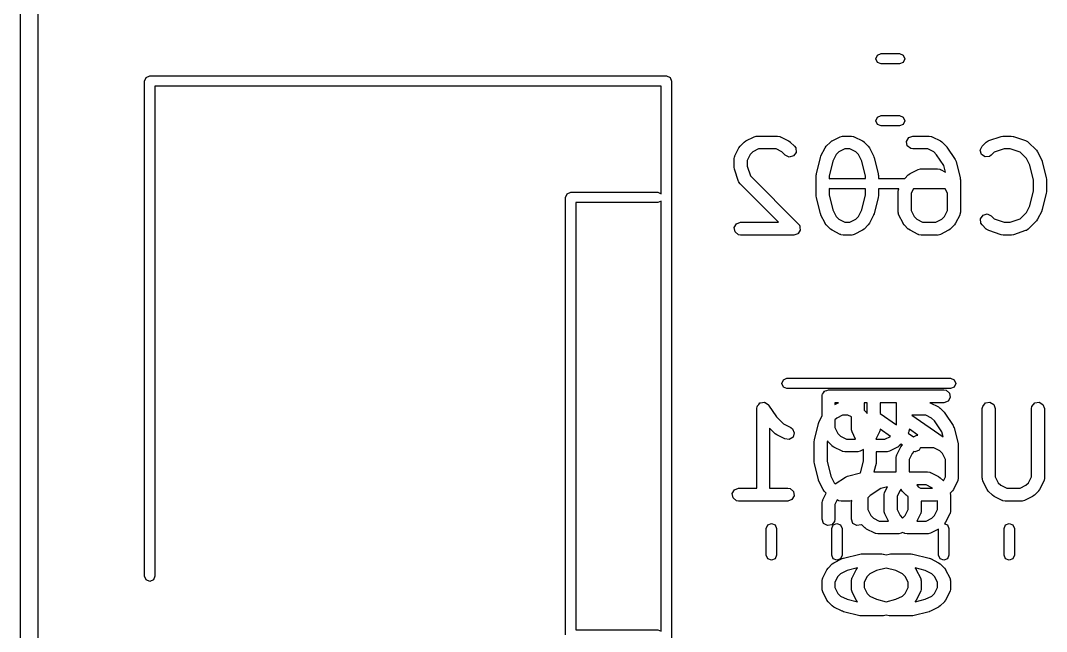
# Model space of a CAD drawing. Extents: x 54 to 297, y -260 to -31.
# Drawn here: x 72.9 to 84.81, y -164.04 to -156.95 of the extents above; entities that cross this region are included whole.
import ezdxf

# ---------------------------------------------------------------- set-up
doc = ezdxf.new("R2010")
doc.units = 0
doc.layers.add('BLACK', color=7, linetype='CONTINUOUS')

msp = doc.modelspace()

# ---------------------------------------------------------------- linework, layer by layer
at = {"layer": 'BLACK', "linetype": 'CONTINUOUS'}
for p, q in [((72.9, -250), (72.9, -43)), ((73.1, -43), (73.1, -250)), ((82.8322, -157.39), (82.8497, -157.348)), ((82.8497, -157.348), (82.8922, -157.33)), ((82.8922, -157.33), (83.1078, -157.33)), ((83.1078, -157.33), (83.1503, -157.348)), ((83.1503, -157.348), (83.1678, -157.39)), ((82.8497, -157.432), (82.8322, -157.39)), ((82.8922, -157.45), (82.8497, -157.432)), ((83.1078, -157.45), (82.8922, -157.45)), ((83.1503, -157.432), (83.1078, -157.45)), ((83.1678, -157.39), (83.1503, -157.432)), ((74.34, -157.65), (74.3576, -157.608)), ((74.3576, -157.608), (74.4, -157.59)), ((74.4, -157.59), (80.4, -157.59)), ((80.4, -157.59), (80.4424, -157.608)), ((80.4424, -157.608), (80.46, -157.65)), ((74.34, -163.4), (74.34, -157.65)), ((80.34, -157.71), (74.46, -157.71)), ((74.46, -157.71), (74.46, -163.4)), ((80.34, -158.957), (80.34, -157.71)), ((80.46, -157.65), (80.46, -167.95)), ((82.8322, -158.11), (82.8497, -158.068)), ((82.8497, -158.068), (82.8922, -158.05)), ((82.8922, -158.05), (83.1078, -158.05)), ((83.1078, -158.05), (83.1503, -158.068)), ((83.1503, -158.068), (83.1678, -158.11)), ((82.8497, -158.152), (82.8322, -158.11)), ((82.8922, -158.17), (82.8497, -158.152)), ((83.1078, -158.17), (82.8922, -158.17)), ((83.1503, -158.152), (83.1078, -158.17)), ((83.1678, -158.11), (83.1503, -158.152)), ((81.3236, -158.343), (81.4188, -158.295)), ((81.4188, -158.295), (81.4438, -158.288)), ((81.4438, -158.288), (81.4482, -158.289)), ((81.4482, -158.289), (81.4524, -158.287)), ((81.4524, -158.287), (81.6905, -158.287)), ((81.6905, -158.287), (81.7161, -158.292)), ((81.7161, -158.292), (81.7196, -158.295)), ((81.7196, -158.295), (81.724, -158.295)), ((81.724, -158.295), (81.8193, -158.343)), ((82.3236, -158.343), (82.4188, -158.295)), ((82.4188, -158.295), (82.4438, -158.288)), ((82.4438, -158.288), (82.4482, -158.289)), ((82.4482, -158.289), (82.4524, -158.287)), ((82.4524, -158.287), (82.5476, -158.287)), ((82.5476, -158.287), (82.5733, -158.292)), ((82.5733, -158.292), (82.5767, -158.295)), ((82.5767, -158.295), (82.5812, -158.295)), ((82.5812, -158.295), (82.6764, -158.343)), ((83.188, -158.349), (83.2137, -158.305)), ((83.2137, -158.305), (83.2619, -158.287)), ((83.2619, -158.287), (83.4524, -158.287)), ((83.4524, -158.287), (83.478, -158.292)), ((83.478, -158.292), (83.4815, -158.295)), ((83.4815, -158.295), (83.4859, -158.295)), ((83.4859, -158.295), (83.5812, -158.343)), ((84.1429, -158.339), (84.2858, -158.291)), ((84.2858, -158.291), (84.308, -158.288)), ((84.308, -158.288), (84.3095, -158.287)), ((84.3095, -158.287), (84.4048, -158.287)), ((84.4048, -158.287), (84.4268, -158.291)), ((84.4268, -158.291), (84.4285, -158.291)), ((84.4285, -158.291), (84.5713, -158.339)), ((81.1948, -158.519), (81.2424, -158.424)), ((81.2424, -158.424), (81.2558, -158.406)), ((81.2558, -158.406), (81.2565, -158.405)), ((81.2565, -158.405), (81.3041, -158.357)), ((81.3041, -158.357), (81.3225, -158.344)), ((81.3225, -158.344), (81.3236, -158.343)), ((81.4701, -158.437), (81.4016, -158.472)), ((81.6728, -158.437), (81.4701, -158.437)), ((81.7413, -158.472), (81.6728, -158.437)), ((81.8193, -158.343), (81.8373, -158.356)), ((81.8373, -158.356), (81.8387, -158.357)), ((81.8387, -158.357), (81.8864, -158.405)), ((81.8864, -158.405), (81.9013, -158.426)), ((81.9013, -158.426), (81.9058, -158.477)), ((82.1948, -158.519), (82.2424, -158.424)), ((82.2424, -158.424), (82.2558, -158.406)), ((82.2558, -158.406), (82.2565, -158.405)), ((82.2565, -158.405), (82.3041, -158.357)), ((82.3041, -158.357), (82.3225, -158.344)), ((82.3225, -158.344), (82.3236, -158.343)), ((82.4701, -158.437), (82.4016, -158.472)), ((82.5299, -158.437), (82.4701, -158.437)), ((82.5984, -158.472), (82.5299, -158.437)), ((82.6764, -158.343), (82.6944, -158.356)), ((82.6944, -158.356), (82.6959, -158.357)), ((82.6959, -158.357), (82.7435, -158.405)), ((82.7435, -158.405), (82.7564, -158.423)), ((82.7564, -158.423), (82.7576, -158.424)), ((82.7576, -158.424), (82.8052, -158.519)), ((83.197, -158.4), (83.188, -158.349)), ((83.2363, -158.433), (83.197, -158.4)), ((83.2619, -158.437), (83.2363, -158.433)), ((83.4347, -158.437), (83.2619, -158.437)), ((83.5032, -158.472), (83.4347, -158.437)), ((83.5812, -158.343), (83.5992, -158.356)), ((83.5992, -158.356), (83.6007, -158.357)), ((83.6007, -158.357), (83.6483, -158.405)), ((83.6483, -158.405), (83.6548, -158.414)), ((83.6548, -158.414), (83.6576, -158.416)), ((83.6576, -158.416), (83.7529, -158.559)), ((84.0443, -158.451), (84.066, -158.405)), ((84.066, -158.405), (84.1136, -158.357)), ((84.1136, -158.357), (84.135, -158.342)), ((84.135, -158.342), (84.1394, -158.342)), ((84.1394, -158.342), (84.1429, -158.339)), ((84.3217, -158.437), (84.2072, -158.476)), ((84.3926, -158.437), (84.3217, -158.437)), ((84.5071, -158.476), (84.3926, -158.437)), ((84.5713, -158.339), (84.5942, -158.351)), ((84.5942, -158.351), (84.5966, -158.355)), ((84.5966, -158.355), (84.6007, -158.357)), ((84.6007, -158.357), (84.6959, -158.452)), ((81.1869, -158.553), (81.1914, -158.527)), ((81.1869, -158.648), (81.1869, -158.553)), ((81.1914, -158.527), (81.1943, -158.524)), ((81.1943, -158.524), (81.1948, -158.519)), ((81.3712, -158.502), (81.3369, -158.571)), ((81.4016, -158.472), (81.3712, -158.502)), ((81.7803, -158.511), (81.7413, -158.472)), ((81.8268, -158.532), (81.7803, -158.511)), ((81.8764, -158.519), (81.8268, -158.532)), ((81.9058, -158.477), (81.8764, -158.519)), ((82.1415, -158.725), (82.1891, -158.535)), ((82.1891, -158.535), (82.1944, -158.523)), ((82.1944, -158.523), (82.1948, -158.519)), ((82.3712, -158.502), (82.3327, -158.579)), ((82.4016, -158.472), (82.3712, -158.502)), ((82.6288, -158.502), (82.5984, -158.472)), ((82.6673, -158.579), (82.6288, -158.502)), ((82.8052, -158.519), (82.8089, -158.532)), ((82.8089, -158.532), (82.8109, -158.535)), ((82.8109, -158.535), (82.8585, -158.725)), ((83.537, -158.505), (83.5032, -158.472)), ((83.6209, -158.631), (83.537, -158.505)), ((83.7529, -158.559), (83.763, -158.582)), ((84.0576, -158.501), (84.0443, -158.451)), ((84.0996, -158.53), (84.0576, -158.501)), ((84.1507, -158.526), (84.0996, -158.53)), ((84.1721, -158.511), (84.1507, -158.526)), ((84.2072, -158.476), (84.1721, -158.511)), ((84.5812, -158.55), (84.5071, -158.476)), ((84.6197, -158.627), (84.5812, -158.55)), ((84.6959, -158.452), (84.7088, -158.471)), ((84.7088, -158.471), (84.7099, -158.472)), ((84.7099, -158.472), (84.7576, -158.567)), ((81.1875, -158.65), (81.1869, -158.648)), ((81.1908, -158.672), (81.1875, -158.65)), ((81.2384, -158.815), (81.1908, -158.672)), ((81.3369, -158.571), (81.3369, -158.636)), ((81.3369, -158.636), (81.3751, -158.75)), ((82.3327, -158.579), (82.2893, -158.753)), ((82.7107, -158.753), (82.6673, -158.579)), ((83.2284, -158.724), (83.3236, -158.676)), ((83.3236, -158.676), (83.3486, -158.669)), ((83.3486, -158.669), (83.3529, -158.67)), ((83.3529, -158.67), (83.3571, -158.668)), ((83.3571, -158.668), (83.5476, -158.668)), ((83.5476, -158.668), (83.5733, -158.673)), ((83.5733, -158.673), (83.5767, -158.676)), ((83.5767, -158.676), (83.5812, -158.676)), ((83.5812, -158.676), (83.6394, -158.705)), ((83.6394, -158.705), (83.6209, -158.631)), ((83.763, -158.582), (83.7632, -158.582)), ((83.7632, -158.582), (83.8109, -158.773)), ((84.6631, -158.8), (84.6197, -158.627)), ((84.7576, -158.567), (84.7612, -158.579)), ((84.7612, -158.579), (84.7632, -158.582)), ((84.7632, -158.582), (84.8109, -158.773)), ((81.3751, -158.75), (81.934, -159.309)), ((82.1393, -158.743), (82.1419, -158.729)), ((82.1393, -158.981), (82.1393, -158.743)), ((82.1419, -158.729), (82.1415, -158.725)), ((82.2893, -158.753), (82.2893, -158.784)), ((82.2893, -158.784), (82.3, -158.78)), ((82.3, -158.78), (82.7107, -158.78)), ((82.7107, -158.78), (82.7107, -158.753)), ((82.8585, -158.725), (82.8595, -158.74)), ((82.8595, -158.74), (82.8607, -158.743)), ((82.8607, -158.743), (82.8607, -158.78)), ((82.8607, -158.78), (83.1668, -158.78)), ((83.1668, -158.78), (83.2089, -158.738)), ((83.2089, -158.738), (83.2272, -158.725)), ((83.2272, -158.725), (83.2284, -158.724)), ((83.8109, -158.773), (83.8119, -158.788)), ((83.8119, -158.788), (83.8131, -158.791)), ((83.8131, -158.791), (83.8131, -159.172)), ((84.6631, -158.925), (84.6631, -158.8)), ((84.8109, -158.773), (84.8119, -158.788)), ((84.8119, -158.788), (84.8131, -158.791)), ((84.8131, -158.791), (84.8131, -158.934)), ((81.2412, -158.818), (81.2384, -158.815)), ((81.2415, -158.823), (81.2412, -158.818)), ((81.2565, -158.844), (81.2415, -158.823)), ((81.6999, -159.287), (81.2565, -158.844)), ((82.3, -158.9), (82.2893, -158.896)), ((82.2893, -158.896), (82.2893, -158.972)), ((82.7107, -158.9), (82.3, -158.9)), ((82.7107, -158.972), (82.7107, -158.9)), ((83.0997, -158.9), (82.8607, -158.9)), ((82.8607, -158.9), (82.8607, -158.981)), ((83.0917, -158.934), (83.0962, -158.908)), ((83.0962, -158.908), (83.0991, -158.905)), ((83.0991, -158.905), (83.0996, -158.9)), ((83.0996, -158.9), (83.0997, -158.9)), ((83.2674, -158.9), (83.2417, -158.952)), ((83.6373, -158.9), (83.2674, -158.9)), ((83.6631, -158.952), (83.6373, -158.9)), ((79.23, -159), (79.2476, -158.958)), ((79.23, -164.08), (79.23, -159)), ((79.2476, -158.958), (79.29, -158.94)), ((79.29, -158.94), (80.3, -158.94)), ((80.3, -158.94), (80.34, -158.957)), ((82.1405, -158.985), (82.1393, -158.981)), ((82.1415, -159), (82.1405, -158.985)), ((82.1891, -159.19), (82.1415, -159)), ((82.2893, -158.972), (82.3327, -159.146)), ((82.6673, -159.146), (82.7107, -158.972)), ((82.8585, -159), (82.8109, -159.19)), ((82.8607, -158.981), (82.8581, -158.996)), ((82.8581, -158.996), (82.8585, -159)), ((83.0917, -159.172), (83.0917, -158.934)), ((83.2417, -158.952), (83.2417, -159.154)), ((83.6631, -159.154), (83.6631, -158.952)), ((84.6197, -159.098), (84.6631, -158.925)), ((84.8109, -158.952), (84.7632, -159.142)), ((84.8131, -158.934), (84.8105, -158.949)), ((84.8105, -158.949), (84.8109, -158.952)), ((80.3, -159.06), (79.35, -159.06)), ((79.35, -159.06), (79.35, -164.02)), ((80.34, -159.043), (80.3, -159.06)), ((80.34, -164.037), (80.34, -159.043)), ((82.3327, -159.146), (82.3712, -159.223)), ((82.6288, -159.223), (82.6673, -159.146)), ((83.2417, -159.154), (83.2759, -159.223)), ((83.6288, -159.223), (83.6631, -159.154)), ((84.5812, -159.175), (84.6197, -159.098)), ((84.7576, -159.158), (84.7099, -159.253)), ((84.758, -159.154), (84.7576, -159.158)), ((84.7632, -159.142), (84.758, -159.154)), ((82.1911, -159.193), (82.1891, -159.19)), ((82.1948, -159.205), (82.1911, -159.193)), ((82.2424, -159.301), (82.1948, -159.205)), ((82.3712, -159.223), (82.4016, -159.253)), ((82.4016, -159.253), (82.4701, -159.287)), ((82.5299, -159.287), (82.5984, -159.253)), ((82.5984, -159.253), (82.6288, -159.223)), ((82.8052, -159.205), (82.7576, -159.301)), ((82.8056, -159.202), (82.8052, -159.205)), ((82.8109, -159.19), (82.8056, -159.202)), ((83.0932, -159.176), (83.0917, -159.172)), ((83.0922, -159.18), (83.0932, -159.176)), ((83.0996, -159.205), (83.0922, -159.18)), ((83.1472, -159.301), (83.0996, -159.205)), ((83.2759, -159.223), (83.3063, -159.253)), ((83.3063, -159.253), (83.3748, -159.287)), ((83.5299, -159.287), (83.5984, -159.253)), ((83.5984, -159.253), (83.6288, -159.223)), ((83.8052, -159.205), (83.7576, -159.301)), ((83.8057, -159.201), (83.8052, -159.205)), ((83.8086, -159.198), (83.8057, -159.201)), ((83.8131, -159.172), (83.8086, -159.198)), ((84.0466, -159.248), (84.076, -159.206)), ((84.0511, -159.299), (84.0466, -159.248)), ((84.076, -159.206), (84.1256, -159.192)), ((84.1256, -159.192), (84.1721, -159.214)), ((84.1721, -159.214), (84.2072, -159.249)), ((84.2072, -159.249), (84.3217, -159.287)), ((84.3926, -159.287), (84.5071, -159.249)), ((84.5071, -159.249), (84.5812, -159.175)), ((84.6959, -159.273), (84.6007, -159.368)), ((84.6966, -159.271), (84.6959, -159.273)), ((84.7099, -159.253), (84.6966, -159.271)), ((81.188, -159.349), (81.2137, -159.305)), ((81.197, -159.4), (81.188, -159.349)), ((81.2137, -159.305), (81.2619, -159.287)), ((81.2619, -159.287), (81.6999, -159.287)), ((81.934, -159.309), (81.9434, -159.323)), ((81.9534, -159.382), (81.9404, -159.4)), ((81.9434, -159.323), (81.9459, -159.325)), ((81.9459, -159.325), (81.9463, -159.327)), ((81.9463, -159.327), (81.9489, -159.331)), ((81.9489, -159.331), (81.9509, -159.353)), ((81.9509, -159.353), (81.9548, -159.375)), ((81.9548, -159.375), (81.9531, -159.378)), ((81.9531, -159.378), (81.9534, -159.382)), ((82.2436, -159.302), (82.2424, -159.301)), ((82.2565, -159.32), (82.2436, -159.302)), ((82.3041, -159.368), (82.2565, -159.32)), ((82.3056, -159.368), (82.3041, -159.368)), ((82.3236, -159.382), (82.3056, -159.368)), ((82.4188, -159.429), (82.3236, -159.382)), ((82.4701, -159.287), (82.5299, -159.287)), ((82.6764, -159.382), (82.5812, -159.429)), ((82.6775, -159.381), (82.6764, -159.382)), ((82.6959, -159.368), (82.6775, -159.381)), ((82.7435, -159.32), (82.6959, -159.368)), ((82.7442, -159.319), (82.7435, -159.32)), ((82.7576, -159.301), (82.7442, -159.319)), ((83.1484, -159.302), (83.1472, -159.301)), ((83.1613, -159.32), (83.1484, -159.302)), ((83.2089, -159.368), (83.1613, -159.32)), ((83.2104, -159.368), (83.2089, -159.368)), ((83.2284, -159.382), (83.2104, -159.368)), ((83.3236, -159.429), (83.2284, -159.382)), ((83.3748, -159.287), (83.5299, -159.287)), ((83.6764, -159.382), (83.5812, -159.429)), ((83.6775, -159.381), (83.6764, -159.382)), ((83.6959, -159.368), (83.6775, -159.381)), ((83.7435, -159.32), (83.6959, -159.368)), ((83.7442, -159.319), (83.7435, -159.32)), ((83.7576, -159.301), (83.7442, -159.319)), ((84.066, -159.32), (84.0511, -159.299)), ((84.1136, -159.368), (84.066, -159.32)), ((84.1177, -159.37), (84.1136, -159.368)), ((84.12, -159.374), (84.1177, -159.37)), ((84.1429, -159.386), (84.12, -159.374)), ((84.2858, -159.434), (84.1429, -159.386)), ((84.3217, -159.287), (84.3926, -159.287)), ((84.5713, -159.386), (84.4285, -159.434)), ((84.5748, -159.383), (84.5713, -159.386)), ((84.5793, -159.383), (84.5748, -159.383)), ((84.6007, -159.368), (84.5793, -159.383)), ((81.2363, -159.433), (81.197, -159.4)), ((81.2619, -159.437), (81.2363, -159.433)), ((81.881, -159.437), (81.2619, -159.437)), ((81.9022, -159.43), (81.881, -159.437)), ((81.924, -159.424), (81.9022, -159.43)), ((81.9259, -159.421), (81.924, -159.424)), ((81.9292, -159.42), (81.9259, -159.421)), ((81.9404, -159.4), (81.9292, -159.42)), ((82.4233, -159.43), (82.4188, -159.429)), ((82.4267, -159.433), (82.4233, -159.43)), ((82.4524, -159.437), (82.4267, -159.433)), ((82.5476, -159.437), (82.4524, -159.437)), ((82.5518, -159.436), (82.5476, -159.437)), ((82.5562, -159.437), (82.5518, -159.436)), ((82.5812, -159.429), (82.5562, -159.437)), ((83.3281, -159.43), (83.3236, -159.429)), ((83.3315, -159.433), (83.3281, -159.43)), ((83.3571, -159.437), (83.3315, -159.433)), ((83.5476, -159.437), (83.3571, -159.437)), ((83.5518, -159.436), (83.5476, -159.437)), ((83.5562, -159.437), (83.5518, -159.436)), ((83.5812, -159.429), (83.5562, -159.437)), ((84.2874, -159.433), (84.2858, -159.434)), ((84.3095, -159.437), (84.2874, -159.433)), ((84.4048, -159.437), (84.3095, -159.437)), ((84.4063, -159.437), (84.4048, -159.437)), ((84.4285, -159.434), (84.4063, -159.437)), ((81.74, -161.16), (81.7576, -161.118)), ((81.7576, -161.202), (81.74, -161.16)), ((81.7576, -161.118), (81.8, -161.1)), ((81.8, -161.1), (83.7, -161.1)), ((83.7, -161.1), (83.7424, -161.118)), ((83.7424, -161.118), (83.76, -161.16)), ((83.76, -161.16), (83.7424, -161.202)), ((81.8, -161.22), (81.7576, -161.202)), ((83.7, -161.22), (81.8, -161.22)), ((82.2074, -161.31), (82.2091, -161.3)), ((82.2085, -161.296), (82.2102, -161.294)), ((82.2091, -161.3), (82.2085, -161.296)), ((82.2102, -161.294), (82.2119, -161.284)), ((82.2119, -161.284), (82.2244, -161.269)), ((82.2244, -161.269), (82.2342, -161.252)), ((82.2342, -161.252), (82.2405, -161.25)), ((82.2405, -161.25), (82.2449, -161.245)), ((82.2449, -161.245), (82.2641, -161.241)), ((82.2641, -161.241), (82.2824, -161.235)), ((82.2824, -161.235), (83.6224, -161.235)), ((83.6224, -161.235), (83.648, -161.239)), ((83.648, -161.239), (83.6873, -161.272)), ((83.6873, -161.272), (83.6962, -161.323)), ((83.7424, -161.202), (83.7, -161.22)), ((81.4561, -161.423), (81.4566, -161.419)), ((81.4566, -161.419), (81.4723, -161.404)), ((81.4723, -161.404), (81.4863, -161.387)), ((81.4863, -161.387), (81.4906, -161.387)), ((81.4906, -161.387), (81.4937, -161.384)), ((81.4937, -161.384), (81.5154, -161.382)), ((81.5154, -161.382), (81.5368, -161.379)), ((81.5368, -161.379), (81.5406, -161.381)), ((81.5406, -161.381), (81.5449, -161.38)), ((81.5449, -161.38), (81.5624, -161.393)), ((81.5624, -161.393), (81.5813, -161.404)), ((81.5813, -161.404), (81.5827, -161.408)), ((81.5827, -161.408), (81.5862, -161.411)), ((81.5862, -161.411), (81.6773, -161.547)), ((82.2074, -161.537), (82.2074, -161.31)), ((82.3574, -161.385), (82.3574, -161.404)), ((82.3574, -161.404), (82.395, -161.385)), ((82.3976, -161.385), (82.3574, -161.385)), ((82.395, -161.385), (82.3976, -161.385)), ((82.6974, -161.385), (82.6974, -161.472)), ((82.7312, -161.385), (82.6974, -161.385)), ((82.7312, -161.511), (82.7312, -161.385)), ((82.8812, -161.385), (82.8812, -161.509)), ((83.0712, -161.385), (82.8812, -161.385)), ((83.0712, -161.642), (83.0712, -161.385)), ((83.6224, -161.385), (83.4573, -161.385)), ((83.4573, -161.385), (83.4577, -161.385)), ((83.4577, -161.385), (83.4621, -161.385)), ((83.4621, -161.385), (83.5574, -161.433)), ((83.6706, -161.367), (83.6224, -161.385)), ((83.6962, -161.323), (83.6706, -161.367)), ((84.0724, -161.427), (84.1054, -161.387)), ((84.1054, -161.387), (84.1559, -161.379)), ((84.1559, -161.379), (84.2003, -161.404)), ((84.2003, -161.404), (84.2179, -161.452)), ((84.6438, -161.427), (84.6768, -161.387)), ((84.6768, -161.387), (84.7273, -161.379)), ((84.7273, -161.379), (84.7717, -161.404)), ((84.7717, -161.404), (84.7893, -161.452)), ((81.4488, -161.452), (81.4533, -161.427)), ((81.4488, -162.377), (81.4488, -161.452)), ((81.4533, -161.427), (81.4561, -161.423)), ((82.171, -161.609), (82.2074, -161.537)), ((82.4463, -161.527), (82.3778, -161.562)), ((82.5061, -161.527), (82.4463, -161.527)), ((82.5474, -161.548), (82.5061, -161.527)), ((82.6974, -161.472), (82.7197, -161.495)), ((82.7197, -161.495), (82.7312, -161.511)), ((82.8812, -161.509), (83.0712, -161.642)), ((83.2481, -161.527), (83.6123, -161.782)), ((83.4109, -161.527), (83.2481, -161.527)), ((83.4794, -161.562), (83.4109, -161.527)), ((83.5574, -161.433), (83.5754, -161.446)), ((83.5754, -161.446), (83.5768, -161.447)), ((83.5768, -161.447), (83.6245, -161.495)), ((83.6245, -161.495), (83.631, -161.504)), ((83.631, -161.504), (83.6338, -161.506)), ((83.6338, -161.506), (83.7291, -161.649)), ((84.0679, -161.452), (84.0724, -161.427)), ((84.0679, -162.262), (84.0679, -161.452)), ((84.2179, -161.452), (84.2179, -162.244)), ((84.6393, -161.452), (84.6438, -161.427)), ((84.6393, -162.244), (84.6393, -161.452)), ((84.7893, -161.452), (84.7893, -162.262)), ((81.6773, -161.547), (81.7587, -161.629)), ((81.7587, -161.629), (81.8431, -161.671)), ((82.1177, -161.815), (82.1653, -161.625)), ((82.1653, -161.625), (82.1706, -161.613)), ((82.1706, -161.613), (82.171, -161.609)), ((82.3778, -161.562), (82.3574, -161.582)), ((82.3574, -161.582), (82.3574, -161.673)), ((82.5474, -161.69), (82.5474, -161.548)), ((83.5131, -161.595), (83.4794, -161.562)), ((83.5971, -161.721), (83.5131, -161.595)), ((83.7291, -161.649), (83.7392, -161.672)), ((81.6613, -161.744), (81.5988, -161.681)), ((81.5988, -161.681), (81.5988, -162.377)), ((81.6627, -161.744), (81.6613, -161.744)), ((81.6807, -161.758), (81.6627, -161.744)), ((81.776, -161.805), (81.6807, -161.758)), ((81.8431, -161.671), (81.864, -161.687)), ((81.864, -161.687), (81.8844, -161.734)), ((81.8844, -161.734), (81.8698, -161.783)), ((82.3574, -161.673), (82.3916, -161.741)), ((82.3916, -161.741), (82.422, -161.772)), ((82.422, -161.772), (82.4906, -161.806)), ((82.5489, -161.695), (82.5474, -161.69)), ((82.5479, -161.699), (82.5489, -161.695)), ((82.5553, -161.724), (82.5479, -161.699)), ((82.5963, -161.806), (82.5553, -161.724)), ((82.8733, -161.724), (82.8323, -161.806)), ((82.8738, -161.72), (82.8733, -161.724)), ((82.8767, -161.716), (82.8738, -161.72)), ((82.881, -161.692), (82.8767, -161.716)), ((83.0001, -161.775), (82.881, -161.692)), ((82.938, -161.806), (83.0001, -161.775)), ((83.2133, -161.724), (83.207, -161.737)), ((83.207, -161.737), (83.2703, -161.781)), ((83.2138, -161.72), (83.2133, -161.724)), ((83.2167, -161.716), (83.2138, -161.72)), ((83.221, -161.692), (83.2167, -161.716)), ((83.3194, -161.76), (83.221, -161.692)), ((83.2703, -161.781), (83.2998, -161.766)), ((83.2998, -161.766), (83.3194, -161.76)), ((83.6123, -161.782), (83.5971, -161.721)), ((83.7392, -161.672), (83.7394, -161.672)), ((83.7394, -161.672), (83.787, -161.863)), ((81.8269, -161.811), (81.776, -161.805)), ((81.8698, -161.783), (81.8269, -161.811)), ((82.1155, -161.833), (82.1181, -161.819)), ((82.1155, -162.071), (82.1155, -161.833)), ((82.1181, -161.819), (82.1177, -161.815)), ((82.2692, -161.828), (82.2655, -161.843)), ((82.2655, -161.843), (82.2655, -162.062)), ((82.277, -161.839), (82.2692, -161.828)), ((82.3246, -161.886), (82.277, -161.839)), ((82.3261, -161.887), (82.3246, -161.886)), ((82.3441, -161.9), (82.3261, -161.887)), ((82.4906, -161.806), (82.5963, -161.806)), ((82.8323, -161.806), (82.8324, -161.806)), ((82.8324, -161.806), (82.938, -161.806)), ((83.0758, -161.99), (83.1234, -161.895)), ((83.0856, -161.899), (83.0845, -161.9)), ((83.104, -161.886), (83.0856, -161.899)), ((83.1268, -161.864), (83.104, -161.886)), ((83.1234, -161.895), (83.1368, -161.877)), ((83.1401, -161.873), (83.1268, -161.864)), ((83.1368, -161.877), (83.1374, -161.876)), ((83.1374, -161.876), (83.1401, -161.873)), ((83.787, -161.863), (83.7881, -161.878)), ((83.7881, -161.878), (83.7893, -161.881)), ((83.7893, -161.881), (83.7893, -162.262)), ((82.4393, -161.948), (82.3441, -161.9)), ((82.4438, -161.949), (82.4393, -161.948)), ((82.4472, -161.951), (82.4438, -161.949)), ((82.4729, -161.956), (82.4472, -161.951)), ((82.6157, -161.956), (82.4729, -161.956)), ((82.6199, -161.954), (82.6157, -161.956)), ((82.6243, -161.955), (82.6199, -161.954)), ((82.6493, -161.948), (82.6243, -161.955)), ((82.6869, -161.929), (82.6493, -161.948)), ((82.6869, -162.062), (82.6869, -161.929)), ((82.9557, -161.956), (82.8369, -161.956)), ((82.8369, -161.956), (82.8369, -162.071)), ((82.9599, -161.954), (82.9557, -161.956)), ((82.9643, -161.955), (82.9599, -161.954)), ((82.9893, -161.948), (82.9643, -161.955)), ((83.0845, -161.9), (82.9893, -161.948)), ((83.0679, -162.024), (83.0724, -161.998)), ((83.0724, -161.998), (83.0753, -161.995)), ((83.0753, -161.995), (83.0758, -161.99)), ((83.2521, -161.973), (83.2179, -162.042)), ((83.2736, -161.952), (83.2521, -161.973)), ((83.2889, -161.956), (83.2736, -161.952)), ((83.3354, -161.934), (83.2889, -161.956)), ((83.3463, -161.911), (83.3354, -161.934)), ((83.351, -161.908), (83.3463, -161.911)), ((83.5061, -161.908), (83.351, -161.908)), ((83.5746, -161.943), (83.5061, -161.908)), ((83.605, -161.973), (83.5746, -161.943)), ((83.6393, -162.042), (83.605, -161.973)), ((82.1167, -162.075), (82.1155, -162.071)), ((82.1177, -162.09), (82.1167, -162.075)), ((82.1653, -162.28), (82.1177, -162.09)), ((82.2655, -162.062), (82.3089, -162.236)), ((82.6527, -162.199), (82.6869, -162.062)), ((82.8347, -162.09), (82.8103, -162.187)), ((82.8369, -162.071), (82.8343, -162.086)), ((82.8343, -162.086), (82.8347, -162.09)), ((83.0679, -162.187), (83.0679, -162.024)), ((83.2179, -162.042), (83.2179, -162.187)), ((83.6393, -162.244), (83.6393, -162.042)), ((82.3089, -162.236), (82.3474, -162.313)), ((82.3606, -162.326), (82.4789, -162.247)), ((82.4789, -162.247), (82.5019, -162.237)), ((82.5019, -162.237), (82.5023, -162.237)), ((82.5023, -162.237), (82.6527, -162.199)), ((82.8103, -162.187), (83.0679, -162.187)), ((83.2179, -162.187), (83.4319, -162.187)), ((83.4319, -162.187), (83.4576, -162.191)), ((83.4576, -162.191), (83.461, -162.194)), ((83.461, -162.194), (83.4654, -162.195)), ((83.4654, -162.195), (83.5607, -162.242)), ((83.5607, -162.242), (83.5787, -162.256)), ((83.5787, -162.256), (83.5802, -162.256)), ((83.5802, -162.256), (83.6155, -162.292)), ((83.6155, -162.292), (83.6393, -162.244)), ((84.2179, -162.244), (84.2521, -162.313)), ((84.605, -162.313), (84.6393, -162.244)), ((82.1673, -162.283), (82.1653, -162.28)), ((82.171, -162.295), (82.1673, -162.283)), ((82.2186, -162.391), (82.171, -162.295)), ((82.3474, -162.313), (82.3606, -162.326)), ((82.9654, -162.361), (82.8913, -162.379)), ((82.9363, -162.419), (82.9654, -162.361)), ((83.3085, -162.337), (83.3213, -162.363)), ((83.4142, -162.337), (83.3085, -162.337)), ((83.3213, -162.363), (83.351, -162.377)), ((83.4827, -162.371), (83.4142, -162.337)), ((83.4889, -162.377), (83.4827, -162.371)), ((83.7814, -162.295), (83.7337, -162.391)), ((83.7819, -162.291), (83.7814, -162.295)), ((83.7848, -162.288), (83.7819, -162.291)), ((83.7893, -162.262), (83.7848, -162.288)), ((84.0694, -162.266), (84.0679, -162.262)), ((84.0683, -162.27), (84.0694, -162.266)), ((84.0758, -162.295), (84.0683, -162.27)), ((84.1234, -162.391), (84.0758, -162.295)), ((84.2521, -162.313), (84.2825, -162.343)), ((84.2825, -162.343), (84.351, -162.377)), ((84.5061, -162.377), (84.5746, -162.343)), ((84.5746, -162.343), (84.605, -162.313)), ((84.7814, -162.295), (84.7337, -162.391)), ((84.7819, -162.291), (84.7814, -162.295)), ((84.7848, -162.288), (84.7819, -162.291)), ((84.7893, -162.262), (84.7848, -162.288)), ((81.1642, -162.439), (81.1899, -162.395)), ((81.1731, -162.49), (81.1642, -162.439)), ((81.2124, -162.523), (81.1731, -162.49)), ((81.1899, -162.395), (81.2381, -162.377)), ((81.2381, -162.377), (81.4488, -162.377)), ((81.5988, -162.377), (81.8095, -162.377)), ((81.8095, -162.377), (81.8352, -162.382)), ((81.8352, -162.382), (81.8745, -162.415)), ((81.8834, -162.465), (81.8577, -162.51)), ((81.8745, -162.415), (81.8834, -162.465)), ((82.2153, -162.514), (82.2557, -162.433)), ((82.2198, -162.392), (82.2186, -162.391)), ((82.2327, -162.41), (82.2198, -162.392)), ((82.2557, -162.433), (82.2327, -162.41)), ((82.7654, -162.463), (82.7383, -162.49)), ((82.7383, -162.49), (82.7383, -162.625)), ((82.8913, -162.379), (82.7654, -162.463)), ((82.9283, -162.452), (82.9329, -162.427)), ((82.9283, -162.643), (82.9283, -162.452)), ((82.9329, -162.427), (82.9357, -162.423)), ((82.9357, -162.423), (82.9363, -162.419)), ((83.1126, -162.402), (83.0783, -162.47)), ((83.0783, -162.47), (83.0783, -162.625)), ((83.1234, -162.391), (83.1126, -162.402)), ((83.1246, -162.392), (83.1234, -162.391)), ((83.1374, -162.41), (83.1246, -162.392)), ((83.1851, -162.458), (83.1374, -162.41)), ((83.1865, -162.458), (83.1851, -162.458)), ((83.2046, -162.472), (83.1865, -162.458)), ((83.2074, -162.473), (83.2046, -162.472)), ((83.2074, -162.625), (83.2074, -162.473)), ((83.351, -162.377), (83.4889, -162.377)), ((83.7197, -162.41), (83.6944, -162.435)), ((83.6944, -162.435), (83.6969, -162.444)), ((83.6969, -162.444), (83.6958, -162.448)), ((83.6958, -162.448), (83.6974, -162.452)), ((83.6974, -162.452), (83.6974, -162.643)), ((83.7204, -162.409), (83.7197, -162.41)), ((83.7337, -162.391), (83.7204, -162.409)), ((84.1246, -162.392), (84.1234, -162.391)), ((84.1374, -162.41), (84.1246, -162.392)), ((84.1851, -162.458), (84.1374, -162.41)), ((84.1865, -162.458), (84.1851, -162.458)), ((84.2046, -162.472), (84.1865, -162.458)), ((84.2998, -162.519), (84.2046, -162.472)), ((84.351, -162.377), (84.5061, -162.377)), ((84.6526, -162.472), (84.5573, -162.519)), ((84.6537, -162.471), (84.6526, -162.472)), ((84.6721, -162.458), (84.6537, -162.471)), ((84.7197, -162.41), (84.6721, -162.458)), ((84.7204, -162.409), (84.7197, -162.41)), ((84.7337, -162.391), (84.7204, -162.409)), ((81.2381, -162.527), (81.2124, -162.523)), ((81.8095, -162.527), (81.2381, -162.527)), ((81.8577, -162.51), (81.8095, -162.527)), ((82.2074, -162.548), (82.2119, -162.522)), ((82.2074, -162.738), (82.2074, -162.548)), ((82.2119, -162.522), (82.2148, -162.519)), ((82.2148, -162.519), (82.2153, -162.514)), ((82.3833, -162.514), (82.3574, -162.565)), ((82.3574, -162.565), (82.3574, -162.738)), ((82.395, -162.519), (82.3833, -162.514)), ((82.3995, -162.52), (82.395, -162.519)), ((82.4029, -162.523), (82.3995, -162.52)), ((82.4286, -162.527), (82.4029, -162.523)), ((82.5238, -162.527), (82.4286, -162.527)), ((82.528, -162.526), (82.5238, -162.527)), ((82.5324, -162.527), (82.528, -162.526)), ((82.5529, -162.521), (82.5324, -162.527)), ((82.5474, -162.548), (82.5519, -162.522)), ((82.5474, -162.738), (82.5474, -162.548)), ((82.5519, -162.522), (82.5529, -162.521)), ((83.5238, -162.527), (83.3574, -162.527)), ((83.3574, -162.527), (83.3574, -162.643)), ((83.528, -162.526), (83.5238, -162.527)), ((83.5324, -162.527), (83.528, -162.526)), ((83.5474, -162.522), (83.5324, -162.527)), ((83.5474, -162.625), (83.5474, -162.522)), ((84.3042, -162.52), (84.2998, -162.519)), ((84.3077, -162.523), (84.3042, -162.52)), ((84.3333, -162.527), (84.3077, -162.523)), ((84.5238, -162.527), (84.3333, -162.527)), ((84.528, -162.526), (84.5238, -162.527)), ((84.5324, -162.527), (84.528, -162.526)), ((84.5573, -162.519), (84.5324, -162.527)), ((82.7383, -162.625), (82.7726, -162.694)), ((82.7726, -162.694), (82.803, -162.724)), ((82.803, -162.724), (82.8715, -162.758)), ((82.9299, -162.647), (82.9283, -162.643)), ((82.9288, -162.651), (82.9299, -162.647)), ((82.9363, -162.676), (82.9288, -162.651)), ((82.9772, -162.758), (82.9363, -162.676)), ((83.0783, -162.625), (83.1126, -162.694)), ((83.1126, -162.694), (83.1429, -162.724)), ((83.1429, -162.724), (83.1731, -162.694)), ((83.1731, -162.694), (83.2074, -162.625)), ((83.3495, -162.676), (83.3085, -162.758)), ((83.35, -162.672), (83.3495, -162.676)), ((83.3529, -162.669), (83.35, -162.672)), ((83.3574, -162.643), (83.3529, -162.669)), ((83.4142, -162.758), (83.4827, -162.724)), ((83.4827, -162.724), (83.5131, -162.694)), ((83.5131, -162.694), (83.5474, -162.625)), ((83.6895, -162.676), (83.6418, -162.772)), ((83.69, -162.672), (83.6895, -162.676)), ((83.6929, -162.669), (83.69, -162.672)), ((83.6974, -162.643), (83.6929, -162.669)), ((81.56, -162.846), (81.5776, -162.804)), ((81.56, -163.154), (81.56, -162.846)), ((81.5776, -162.804), (81.62, -162.786)), ((81.62, -162.786), (81.6624, -162.804)), ((81.6624, -162.804), (81.68, -162.846)), ((81.68, -162.846), (81.68, -163.154)), ((82.2249, -162.786), (82.2074, -162.738)), ((82.2694, -162.812), (82.2249, -162.786)), ((82.3199, -162.803), (82.2694, -162.812)), ((82.3529, -162.764), (82.3199, -162.803)), ((82.32, -162.846), (82.3376, -162.804)), ((82.32, -163.154), (82.32, -162.846)), ((82.3376, -162.804), (82.38, -162.786)), ((82.3574, -162.738), (82.3529, -162.764)), ((82.38, -162.786), (82.4224, -162.804)), ((82.4224, -162.804), (82.44, -162.846)), ((82.44, -162.846), (82.44, -163.154)), ((82.5649, -162.786), (82.5474, -162.738)), ((82.6094, -162.812), (82.5649, -162.786)), ((82.6599, -162.803), (82.6094, -162.812)), ((82.6644, -162.798), (82.6599, -162.803)), ((82.7055, -162.839), (82.6644, -162.798)), ((82.707, -162.839), (82.7055, -162.839)), ((82.725, -162.853), (82.707, -162.839)), ((82.8715, -162.758), (82.9772, -162.758)), ((83.3085, -162.758), (83.4142, -162.758)), ((83.6285, -162.79), (83.6284, -162.79)), ((83.6284, -162.79), (83.6624, -162.804)), ((83.6418, -162.772), (83.6285, -162.79)), ((83.6624, -162.804), (83.68, -162.846)), ((83.68, -162.846), (83.68, -163.154)), ((84.32, -162.846), (84.3376, -162.804)), ((84.32, -163.154), (84.32, -162.846)), ((84.3376, -162.804), (84.38, -162.786)), ((84.38, -162.786), (84.4224, -162.804)), ((84.4224, -162.804), (84.44, -162.846)), ((84.44, -162.846), (84.44, -163.154)), ((82.8203, -162.9), (82.725, -162.853)), ((82.8247, -162.901), (82.8203, -162.9)), ((82.8282, -162.904), (82.8247, -162.901)), ((82.8538, -162.908), (82.8282, -162.904)), ((83.0919, -162.908), (82.8538, -162.908)), ((83.0961, -162.907), (83.0919, -162.908)), ((83.1005, -162.908), (83.0961, -162.907)), ((83.1254, -162.9), (83.1005, -162.908)), ((83.1429, -162.892), (83.1254, -162.9)), ((83.1603, -162.9), (83.1429, -162.892)), ((83.1647, -162.901), (83.1603, -162.9)), ((83.1682, -162.904), (83.1647, -162.901)), ((83.1938, -162.908), (83.1682, -162.904)), ((83.4319, -162.908), (83.1938, -162.908)), ((83.4361, -162.907), (83.4319, -162.908)), ((83.4405, -162.908), (83.4361, -162.907)), ((83.4654, -162.9), (83.4405, -162.908)), ((83.56, -162.853), (83.4654, -162.9)), ((83.56, -163.154), (83.56, -162.853)), ((81.5776, -163.196), (81.56, -163.154)), ((81.62, -163.214), (81.5776, -163.196)), ((81.6624, -163.196), (81.62, -163.214)), ((81.68, -163.154), (81.6624, -163.196)), ((82.3376, -163.196), (82.32, -163.154)), ((82.38, -163.214), (82.3376, -163.196)), ((82.3441, -163.242), (82.4393, -163.195)), ((82.4224, -163.196), (82.38, -163.214)), ((82.44, -163.154), (82.4224, -163.196)), ((82.4393, -163.195), (82.4517, -163.191)), ((82.4517, -163.191), (82.4547, -163.189)), ((82.4547, -163.189), (82.6451, -163.142)), ((82.6451, -163.142), (82.6601, -163.14)), ((82.6601, -163.14), (82.6633, -163.139)), ((82.6633, -163.139), (82.9014, -163.139)), ((82.9014, -163.139), (82.9162, -163.142)), ((82.9162, -163.142), (82.9196, -163.142)), ((82.9196, -163.142), (82.9524, -163.15)), ((82.9524, -163.15), (82.9851, -163.142)), ((82.9851, -163.142), (83.0001, -163.14)), ((83.0001, -163.14), (83.0033, -163.139)), ((83.0033, -163.139), (83.2414, -163.139)), ((83.2414, -163.139), (83.2562, -163.142)), ((83.2562, -163.142), (83.2596, -163.142)), ((83.2596, -163.142), (83.4501, -163.189)), ((83.4501, -163.189), (83.4619, -163.194)), ((83.4619, -163.194), (83.4654, -163.195)), ((83.4654, -163.195), (83.5607, -163.242)), ((83.5776, -163.196), (83.56, -163.154)), ((83.62, -163.214), (83.5776, -163.196)), ((83.6624, -163.196), (83.62, -163.214)), ((83.68, -163.154), (83.6624, -163.196)), ((84.3376, -163.196), (84.32, -163.154)), ((84.38, -163.214), (84.3376, -163.196)), ((84.4224, -163.196), (84.38, -163.214)), ((84.44, -163.154), (84.4224, -163.196)), ((82.2153, -163.419), (82.2629, -163.324)), ((82.2629, -163.324), (82.2763, -163.306)), ((82.2763, -163.306), (82.277, -163.304)), ((82.277, -163.304), (82.3246, -163.256)), ((82.3246, -163.256), (82.343, -163.244)), ((82.343, -163.244), (82.3441, -163.242)), ((82.6182, -163.303), (82.499, -163.333)), ((82.5553, -163.419), (82.6029, -163.324)), ((82.6029, -163.324), (82.6163, -163.306)), ((82.6163, -163.306), (82.617, -163.304)), ((82.617, -163.304), (82.6182, -163.303)), ((82.9524, -163.304), (82.839, -163.333)), ((83.0657, -163.333), (82.9524, -163.304)), ((83.4057, -163.333), (83.2866, -163.303)), ((83.2866, -163.303), (83.2878, -163.304)), ((83.2878, -163.304), (83.3007, -163.322)), ((83.3007, -163.322), (83.3018, -163.324)), ((83.3018, -163.324), (83.3495, -163.419)), ((83.5607, -163.242), (83.5787, -163.256)), ((83.5787, -163.256), (83.5802, -163.256)), ((83.5802, -163.256), (83.6278, -163.304)), ((83.6278, -163.304), (83.6407, -163.322)), ((83.6407, -163.322), (83.6418, -163.324)), ((83.6418, -163.324), (83.6895, -163.419)), ((74.3576, -163.442), (74.34, -163.4)), ((74.4, -163.46), (74.3576, -163.442)), ((74.4424, -163.442), (74.4, -163.46)), ((74.46, -163.4), (74.4424, -163.442)), ((82.2074, -163.452), (82.2119, -163.427)), ((82.2119, -163.427), (82.2148, -163.423)), ((82.2148, -163.423), (82.2153, -163.419)), ((82.3916, -163.402), (82.3574, -163.47)), ((82.422, -163.371), (82.3916, -163.402)), ((82.499, -163.333), (82.422, -163.371)), ((82.5474, -163.452), (82.5519, -163.427)), ((82.5519, -163.427), (82.5548, -163.423)), ((82.5548, -163.423), (82.5553, -163.419)), ((82.7316, -163.402), (82.6974, -163.47)), ((82.762, -163.371), (82.7316, -163.402)), ((82.839, -163.333), (82.762, -163.371)), ((83.1427, -163.371), (83.0657, -163.333)), ((83.1731, -163.402), (83.1427, -163.371)), ((83.2074, -163.47), (83.1731, -163.402)), ((83.3495, -163.419), (83.3569, -163.444)), ((83.3569, -163.444), (83.3558, -163.448)), ((83.4827, -163.371), (83.4057, -163.333)), ((83.5131, -163.402), (83.4827, -163.371)), ((83.5474, -163.47), (83.5131, -163.402)), ((83.6895, -163.419), (83.6969, -163.444)), ((83.6969, -163.444), (83.6958, -163.448)), ((82.2074, -163.548), (82.2074, -163.452)), ((82.2089, -163.552), (82.2074, -163.548)), ((82.2079, -163.556), (82.2089, -163.552)), ((82.2153, -163.581), (82.2079, -163.556)), ((82.3574, -163.47), (82.3574, -163.53)), ((82.3574, -163.53), (82.3916, -163.598)), ((82.5474, -163.548), (82.5474, -163.452)), ((82.5489, -163.552), (82.5474, -163.548)), ((82.5479, -163.556), (82.5489, -163.552)), ((82.5553, -163.581), (82.5479, -163.556)), ((82.6974, -163.47), (82.6974, -163.53)), ((82.6974, -163.53), (82.7316, -163.598)), ((83.1731, -163.598), (83.2074, -163.53)), ((83.2074, -163.53), (83.2074, -163.47)), ((83.3574, -163.548), (83.3529, -163.573)), ((83.3558, -163.448), (83.3574, -163.452)), ((83.3574, -163.452), (83.3574, -163.548)), ((83.5131, -163.598), (83.5474, -163.53)), ((83.5474, -163.53), (83.5474, -163.47)), ((83.6974, -163.548), (83.6929, -163.573)), ((83.6958, -163.448), (83.6974, -163.452)), ((83.6974, -163.452), (83.6974, -163.548)), ((82.2629, -163.676), (82.2153, -163.581)), ((82.2641, -163.678), (82.2629, -163.676)), ((82.277, -163.696), (82.2641, -163.678)), ((82.3916, -163.598), (82.422, -163.629)), ((82.422, -163.629), (82.499, -163.667)), ((82.499, -163.667), (82.6182, -163.697)), ((82.6029, -163.676), (82.5553, -163.581)), ((82.6041, -163.678), (82.6029, -163.676)), ((82.617, -163.696), (82.6041, -163.678)), ((82.7316, -163.598), (82.762, -163.629)), ((82.762, -163.629), (82.839, -163.667)), ((82.839, -163.667), (82.9524, -163.696)), ((82.9524, -163.696), (83.0657, -163.667)), ((83.0657, -163.667), (83.1427, -163.629)), ((83.1427, -163.629), (83.1731, -163.598)), ((83.2866, -163.697), (83.4057, -163.667)), ((83.3018, -163.676), (83.2885, -163.694)), ((83.3495, -163.581), (83.3018, -163.676)), ((83.35, -163.577), (83.3495, -163.581)), ((83.3529, -163.573), (83.35, -163.577)), ((83.4057, -163.667), (83.4827, -163.629)), ((83.4827, -163.629), (83.5131, -163.598)), ((83.6418, -163.676), (83.6285, -163.694)), ((83.6895, -163.581), (83.6418, -163.676)), ((83.69, -163.577), (83.6895, -163.581)), ((83.6929, -163.573), (83.69, -163.577)), ((82.3246, -163.744), (82.277, -163.696)), ((82.3261, -163.744), (82.3246, -163.744)), ((82.3441, -163.758), (82.3261, -163.744)), ((82.4393, -163.805), (82.3441, -163.758)), ((82.4428, -163.806), (82.4393, -163.805)), ((82.6182, -163.697), (82.617, -163.696)), ((83.2878, -163.696), (83.2866, -163.697)), ((83.2885, -163.694), (83.2878, -163.696)), ((83.4654, -163.805), (83.453, -163.809)), ((83.5607, -163.758), (83.4654, -163.805)), ((83.5618, -163.756), (83.5607, -163.758)), ((83.5802, -163.744), (83.5618, -163.756)), ((83.6278, -163.696), (83.5802, -163.744)), ((83.6285, -163.694), (83.6278, -163.696)), ((82.4547, -163.811), (82.4428, -163.806)), ((82.6451, -163.858), (82.4547, -163.811)), ((82.6486, -163.858), (82.6451, -163.858)), ((82.6633, -163.861), (82.6486, -163.858)), ((82.9014, -163.861), (82.6633, -163.861)), ((82.9047, -163.86), (82.9014, -163.861)), ((82.9196, -163.858), (82.9047, -163.86)), ((82.9524, -163.85), (82.9196, -163.858)), ((82.9851, -163.858), (82.9524, -163.85)), ((82.9886, -163.858), (82.9851, -163.858)), ((83.0033, -163.861), (82.9886, -163.858)), ((83.2414, -163.861), (83.0033, -163.861)), ((83.2447, -163.86), (83.2414, -163.861)), ((83.2596, -163.858), (83.2447, -163.86)), ((83.4501, -163.811), (83.2596, -163.858)), ((83.453, -163.809), (83.4501, -163.811)), ((79.35, -164.02), (80.3, -164.02)), ((80.3, -164.02), (80.34, -164.037))]:
    msp.add_line(p, q, dxfattribs=at)

doc.saveas('drawing.dxf')
